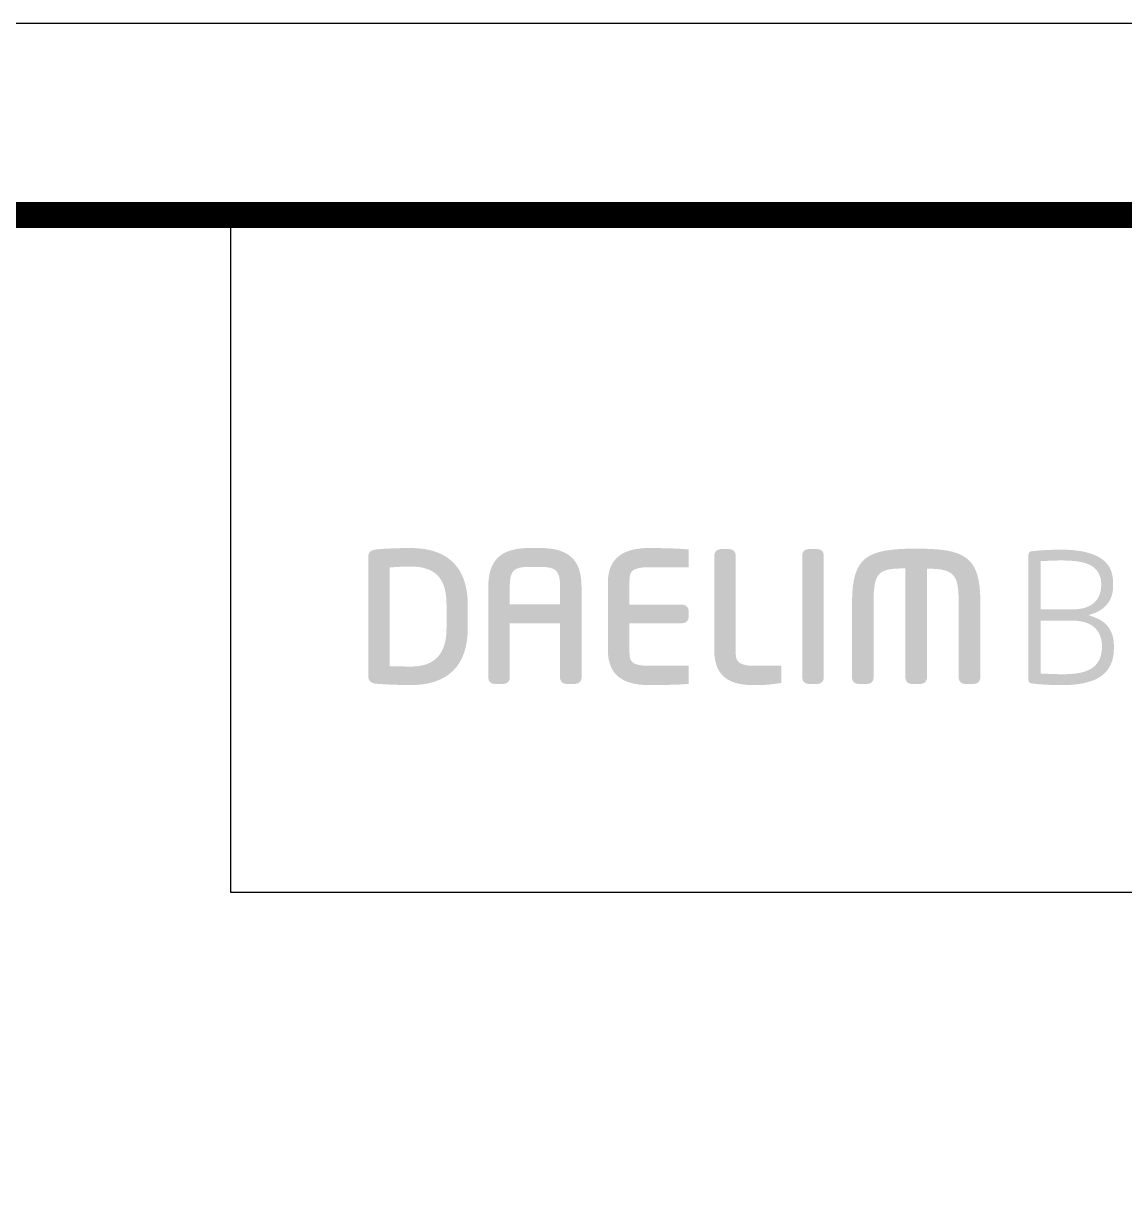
# Model space of a CAD drawing. Header units: millimetres. Extents: x 6283 to 9538, y -1821 to 564.
# Drawn here: x 8905.1 to 9223.5, y 224.3 to 564.5 of the extents above; entities that cross this region are included whole.
import ezdxf

# ---------------------------------------------------------------- set-up
doc = ezdxf.new("R2010")
doc.units = ezdxf.units.MM

msp = doc.modelspace()

# ---------------------------------------------------------------- hatches: boundary and pattern name
h = msp.add_hatch(color=5)
edge = h.paths.add_edge_path()
edge.add_spline(control_points=[(9033.56, 396.38), (9033.56, 407.09), (9027.85, 412.77), (9017.04, 412.77)], knot_values=[7, 7, 7, 7, 8, 8, 8, 8], degree=3, periodic=0)
edge.add_spline(control_points=[(9017.04, 412.77), (9013.08, 412.77), (9008.07, 412.53), (9006.44, 412.26)], knot_values=[0, 0, 0, 0, 1, 1, 1, 1], degree=3, periodic=0)
edge.add_spline(control_points=[(9006.44, 412.26), (9005.42, 412.08), (9004.76, 411.33), (9004.76, 410.31), (9004.76, 410.31), (9004.76, 375.63), (9004.76, 375.63)], knot_values=[1, 1, 1, 1, 2, 2, 2, 3, 3, 3, 3], degree=3, periodic=0)
edge.add_spline(control_points=[(9004.76, 375.63), (9004.76, 374.55), (9005.42, 373.83), (9006.5, 373.59)], knot_values=[3, 3, 3, 3, 4, 4, 4, 4], degree=3, periodic=0)
edge.add_spline(control_points=[(9006.5, 373.59), (9008.07, 373.39), (9013.05, 373.13), (9017.04, 373.13)], knot_values=[4, 4, 4, 4, 5, 5, 5, 5], degree=3, periodic=0)
edge.add_spline(control_points=[(9017.04, 373.13), (9027.85, 373.13), (9033.56, 378.8), (9033.56, 389.54), (9033.56, 389.54), (9033.56, 396.38), (9033.56, 396.38)], knot_values=[5, 5, 5, 5, 6, 6, 6, 7, 7, 7, 7], degree=3, periodic=0)
edge = h.paths.add_edge_path(flags=16)
edge.add_spline(control_points=[(9017.01, 407.42), (9024.21, 407.42), (9027.42, 404), (9027.42, 396.38), (9027.42, 396.38), (9027.42, 394.67), (9027.42, 392.96)], knot_values=[4, 4, 4, 4, 5, 5, 5, 5.5, 5.5, 5.5, 5.5], degree=3, periodic=0)
edge.add_spline(control_points=[(9027.42, 392.96), (9027.42, 391.25), (9027.42, 389.54), (9027.42, 389.54)], knot_values=[5.5, 5.5, 5.5, 5.5, 6, 6, 6, 6], degree=3, periodic=0)
edge.add_spline(control_points=[(9027.42, 389.54), (9027.42, 382.1), (9024.01, 378.47), (9017.04, 378.47)], knot_values=[0, 0, 0, 0, 1, 1, 1, 1], degree=3, periodic=0)
edge.add_spline(control_points=[(9017.04, 378.47), (9017.04, 378.47), (9012.25, 378.55), (9011.01, 378.6), (9011.01, 378.6), (9011.01, 407.13), (9011.01, 407.13)], knot_values=[1.00001, 1.00001, 1.00001, 1.00001, 2, 2, 2, 3, 3, 3, 3], degree=3, periodic=0)
edge.add_spline(control_points=[(9011.01, 407.13), (9013.51, 407.39), (9017.01, 407.42), (9017.01, 407.42)], knot_values=[3, 3, 3, 3, 4, 4, 4, 4], degree=3, periodic=0)
h = msp.add_hatch(color=5)
edge = h.paths.add_edge_path()
edge.add_spline(control_points=[(9066.47, 401.6), (9066.47, 409.32), (9062.75, 412.77), (9054.47, 412.77)], knot_values=[13, 13, 13, 13, 14, 14, 14, 14], degree=3, periodic=0)
edge.add_spline(control_points=[(9054.47, 412.77), (9054.47, 412.77), (9051.45, 412.77), (9051.45, 412.77)], knot_values=[0.00001, 0.00001, 0.00001, 0.00001, 1, 1, 1, 1], degree=3, periodic=0)
edge.add_spline(control_points=[(9051.45, 412.77), (9043.18, 412.77), (9039.52, 409.32), (9039.52, 401.6), (9039.52, 401.6), (9039.52, 375.17), (9039.52, 375.17)], knot_values=[1, 1, 1, 1, 2, 2, 2, 3, 3, 3, 3], degree=3, periodic=0)
edge.add_spline(control_points=[(9039.52, 375.17), (9039.52, 374.24), (9040.24, 373.48), (9041.17, 373.48)], knot_values=[3, 3, 3, 3, 4, 4, 4, 4], degree=3, periodic=0)
edge.add_spline(control_points=[(9041.17, 373.48), (9041.17, 373.48), (9044.06, 373.48), (9044.06, 373.48)], knot_values=[4.00001, 4.00001, 4.00001, 4.00001, 5, 5, 5, 5], degree=3, periodic=0)
edge.add_spline(control_points=[(9044.06, 373.48), (9045.03, 373.48), (9045.71, 374.39), (9045.71, 375.17), (9045.71, 375.17), (9045.71, 378.97), (9045.71, 382.85)], knot_values=[5, 5, 5, 5, 6, 6, 6, 6.5, 6.5, 6.5, 6.5], degree=3, periodic=0)
edge.add_spline(control_points=[(9045.71, 382.85), (9045.71, 386.73), (9045.71, 390.69), (9045.71, 391), (9045.71, 391), (9060.28, 391), (9060.28, 391)], knot_values=[6.5, 6.5, 6.5, 6.5, 7, 7, 7, 8, 8, 8, 8], degree=3, periodic=0)
edge.add_spline(control_points=[(9060.28, 391), (9060.28, 390.38), (9060.28, 375.17), (9060.28, 375.17)], knot_values=[8, 8, 8, 8, 9, 9, 9, 9], degree=3, periodic=0)
edge.add_spline(control_points=[(9060.28, 375.17), (9060.28, 374.21), (9061.03, 373.48), (9061.92, 373.48)], knot_values=[9, 9, 9, 9, 10, 10, 10, 10], degree=3, periodic=0)
edge.add_spline(control_points=[(9061.92, 373.48), (9061.92, 373.48), (9064.82, 373.48), (9064.82, 373.48)], knot_values=[10.00001, 10.00001, 10.00001, 10.00001, 11, 11, 11, 11], degree=3, periodic=0)
edge.add_spline(control_points=[(9064.82, 373.48), (9065.79, 373.48), (9066.47, 374.42), (9066.47, 375.17), (9066.47, 375.17), (9066.47, 401.6), (9066.47, 401.6)], knot_values=[11, 11, 11, 11, 12, 12, 12, 13, 13, 13, 13], degree=3, periodic=0)
edge = h.paths.add_edge_path(flags=16)
edge.add_spline(control_points=[(9045.71, 401.6), (9045.71, 406.5), (9047.1, 407.31), (9051.45, 407.31)], knot_values=[2, 2, 2, 2, 3, 3, 3, 3], degree=3, periodic=0)
edge.add_spline(control_points=[(9051.45, 407.31), (9051.45, 407.31), (9054.47, 407.31), (9054.47, 407.31)], knot_values=[3.00001, 3.00001, 3.00001, 3.00001, 4, 4, 4, 4], degree=3, periodic=0)
edge.add_spline(control_points=[(9054.47, 407.31), (9058.84, 407.31), (9060.28, 406.5), (9060.28, 401.6)], knot_values=[4, 4, 4, 4, 5, 5, 5, 5], degree=3, periodic=0)
edge.add_spline(control_points=[(9060.28, 401.6), (9060.28, 401.6), (9060.28, 396.9), (9060.28, 396.44)], knot_values=[5.00001, 5.00001, 5.00001, 5.00001, 6, 6, 6, 6], degree=3, periodic=0)
edge.add_spline(control_points=[(9060.28, 396.44), (9060.28, 396.44), (9045.71, 396.44), (9045.71, 396.44)], knot_values=[0, 0, 0, 0, 1, 1, 1, 1], degree=3, periodic=0)
edge.add_spline(control_points=[(9045.71, 396.44), (9045.71, 396.9), (9045.71, 401.6), (9045.71, 401.6)], knot_values=[1, 1, 1, 1, 2, 2, 2, 2], degree=3, periodic=0)
h = msp.add_hatch(color=5)
edge = h.paths.add_edge_path()
edge.add_spline(control_points=[(9080.34, 396.38), (9080.34, 396.88), (9080.34, 402.66), (9080.34, 402.66)], knot_values=[14, 14, 14, 14, 15, 15, 15, 15], degree=3, periodic=0)
edge.add_spline(control_points=[(9080.34, 402.66), (9080.34, 405.6), (9080.34, 407.21), (9086.06, 407.21), (9086.06, 407.21), (9088.91, 407.2), (9091.75, 407.2)], knot_values=[15, 15, 15, 15, 16, 16, 16, 16.5, 16.5, 16.5, 16.5], degree=3, periodic=0)
edge.add_spline(control_points=[(9091.75, 407.2), (9094.6, 407.19), (9097.45, 407.18), (9097.45, 407.18), (9097.45, 407.18), (9097.45, 408.47), (9097.45, 409.77)], knot_values=[16.5, 16.5, 16.5, 16.5, 17, 17, 17, 17.5, 17.5, 17.5, 17.5], degree=3, periodic=0)
edge.add_spline(control_points=[(9097.45, 409.77), (9097.45, 411.06), (9097.45, 412.35), (9097.45, 412.35)], knot_values=[17.5, 17.5, 17.5, 17.5, 18, 18, 18, 18], degree=3, periodic=0)
edge.add_spline(control_points=[(9097.45, 412.35), (9097.45, 412.35), (9096.29, 412.46), (9096.29, 412.46)], knot_values=[18.00001, 18.00001, 18.00001, 18.00001, 19, 19, 19, 19], degree=3, periodic=0)
edge.add_spline(control_points=[(9096.29, 412.46), (9093.98, 412.65), (9088.88, 412.77), (9086, 412.77)], knot_values=[19, 19, 19, 19, 20, 20, 20, 20], degree=3, periodic=0)
edge.add_spline(control_points=[(9086, 412.77), (9077.98, 412.77), (9074.1, 409.48), (9074.1, 402.66)], knot_values=[20, 20, 20, 20, 21, 21, 21, 21], degree=3, periodic=0)
edge.add_spline(control_points=[(9074.1, 402.66), (9074.1, 402.66), (9074.1, 383.22), (9074.1, 383.22)], knot_values=[0, 0, 0, 0, 1, 1, 1, 1], degree=3, periodic=0)
edge.add_spline(control_points=[(9074.1, 383.22), (9074.1, 376.42), (9077.98, 373.13), (9086, 373.13)], knot_values=[1, 1, 1, 1, 2, 2, 2, 2], degree=3, periodic=0)
edge.add_spline(control_points=[(9086, 373.13), (9089.55, 373.13), (9094.34, 373.2), (9096.29, 373.39)], knot_values=[2, 2, 2, 2, 3, 3, 3, 3], degree=3, periodic=0)
edge.add_spline(control_points=[(9096.29, 373.39), (9096.29, 373.39), (9097.18, 373.46), (9097.18, 373.46)], knot_values=[3.00001, 3.00001, 3.00001, 3.00001, 3.99999, 3.99999, 3.99999, 3.99999], degree=3, periodic=0)
edge.add_spline(control_points=[(9097.18, 373.46), (9097.18, 373.46), (9097.18, 373.46), (9097.18, 373.46), (9097.18, 373.46), (9097.45, 373.48), (9097.45, 373.48)], knot_values=[3.99999, 3.99999, 3.99999, 3.99999, 4, 4, 4, 4.99999, 4.99999, 4.99999, 4.99999], degree=3, periodic=0)
edge.add_spline(control_points=[(9097.45, 373.48), (9097.45, 373.48), (9097.45, 373.48), (9097.45, 373.48), (9097.45, 373.48), (9097.45, 374.79), (9097.45, 376.09)], knot_values=[4.99999, 4.99999, 4.99999, 4.99999, 5.25, 5.25, 5.25, 5.5, 5.5, 5.5, 5.5], degree=3, periodic=0)
edge.add_spline(control_points=[(9097.45, 376.09), (9097.45, 377.4), (9097.45, 378.7), (9097.45, 378.7), (9097.45, 378.7), (9086.06, 378.7), (9086.06, 378.7)], knot_values=[5.5, 5.5, 5.5, 5.5, 6, 6, 6, 7, 7, 7, 7], degree=3, periodic=0)
edge.add_spline(control_points=[(9086.06, 378.7), (9080.34, 378.7), (9080.34, 380.3), (9080.34, 383.22), (9080.34, 383.22), (9080.34, 390.45), (9080.34, 391.02)], knot_values=[7, 7, 7, 7, 8, 8, 8, 9, 9, 9, 9], degree=3, periodic=0)
edge.add_spline(control_points=[(9080.34, 391.02), (9080.9, 391.02), (9095.71, 391.02), (9095.71, 391.02)], knot_values=[9, 9, 9, 9, 10, 10, 10, 10], degree=3, periodic=0)
edge.add_spline(control_points=[(9095.71, 391.02), (9096.63, 391.02), (9097.45, 391.75), (9097.45, 392.69)], knot_values=[10, 10, 10, 10, 11, 11, 11, 11], degree=3, periodic=0)
edge.add_spline(control_points=[(9097.45, 392.69), (9097.45, 392.69), (9097.45, 394.62), (9097.45, 394.62)], knot_values=[11.00001, 11.00001, 11.00001, 11.00001, 12, 12, 12, 12], degree=3, periodic=0)
edge.add_spline(control_points=[(9097.45, 394.62), (9097.45, 395.59), (9096.63, 396.38), (9095.71, 396.38), (9095.71, 396.38), (9080.9, 396.38), (9080.34, 396.38)], knot_values=[12, 12, 12, 12, 13, 13, 13, 14, 14, 14, 14], degree=3, periodic=0)
h = msp.add_hatch(color=5)
edge = h.paths.add_edge_path()
edge.add_spline(control_points=[(9116.39, 378.7), (9111.08, 378.7), (9111.08, 380.72), (9111.08, 382.66), (9111.08, 382.66), (9111.08, 410.68), (9111.08, 410.68)], knot_values=[9, 9, 9, 9, 10, 10, 10, 11, 11, 11, 11], degree=3, periodic=0)
edge.add_spline(control_points=[(9111.08, 410.68), (9111.08, 411.62), (9110.28, 412.44), (9109.33, 412.44)], knot_values=[11, 11, 11, 11, 12, 12, 12, 12], degree=3, periodic=0)
edge.add_spline(control_points=[(9109.33, 412.44), (9109.33, 412.44), (9106.67, 412.44), (9106.67, 412.44)], knot_values=[12.00001, 12.00001, 12.00001, 12.00001, 12.99999, 12.99999, 12.99999, 12.99999], degree=3, periodic=0)
edge.add_spline(control_points=[(9106.67, 412.44), (9105.71, 412.44), (9104.87, 411.62), (9104.87, 410.68), (9104.87, 410.68), (9104.87, 383.22), (9104.87, 383.22)], knot_values=[0, 0, 0, 0, 1, 1, 1, 2, 2, 2, 2], degree=3, periodic=0)
edge.add_spline(control_points=[(9104.87, 383.22), (9104.87, 374.27), (9111.03, 373.13), (9116.34, 373.13)], knot_values=[2, 2, 2, 2, 3, 3, 3, 3], degree=3, periodic=0)
edge.add_spline(control_points=[(9116.34, 373.13), (9120.24, 373.13), (9121.19, 373.3), (9122.39, 373.48)], knot_values=[3, 3, 3, 3, 4, 4, 4, 4], degree=3, periodic=0)
edge.add_spline(control_points=[(9122.39, 373.48), (9122.39, 373.48), (9123.07, 373.57), (9123.07, 373.57)], knot_values=[4.00001, 4.00001, 4.00001, 4.00001, 4.99999, 4.99999, 4.99999, 4.99999], degree=3, periodic=0)
edge.add_spline(control_points=[(9123.07, 373.57), (9123.07, 373.57), (9123.07, 373.57), (9123.07, 373.57), (9123.07, 373.57), (9123.94, 373.72), (9123.94, 373.72)], knot_values=[4.99999, 4.99999, 4.99999, 4.99999, 5.499995, 5.499995, 5.499995, 5.99999, 5.99999, 5.99999, 5.99999], degree=3, periodic=0)
edge.add_spline(control_points=[(9123.94, 373.72), (9123.94, 373.72), (9123.94, 373.72), (9123.94, 373.72), (9123.94, 373.72), (9124.25, 373.77), (9124.25, 373.77)], knot_values=[5.99999, 5.99999, 5.99999, 5.99999, 6.499995, 6.499995, 6.499995, 6.99999, 6.99999, 6.99999, 6.99999], degree=3, periodic=0)
edge.add_spline(control_points=[(9124.25, 373.77), (9124.25, 373.77), (9124.25, 373.77), (9124.25, 373.77), (9124.25, 373.77), (9124.25, 375), (9124.25, 376.24)], knot_values=[6.99999, 6.99999, 6.99999, 6.99999, 7.25, 7.25, 7.25, 7.5, 7.5, 7.5, 7.5], degree=3, periodic=0)
edge.add_spline(control_points=[(9124.25, 376.24), (9124.25, 377.47), (9124.25, 378.7), (9124.25, 378.7), (9124.25, 378.7), (9116.39, 378.7), (9116.39, 378.7)], knot_values=[7.5, 7.5, 7.5, 7.5, 8, 8, 8, 9, 9, 9, 9], degree=3, periodic=0)
h = msp.add_hatch(color=5)
edge = h.paths.add_edge_path()
edge.add_spline(control_points=[(9134.9, 373.48), (9135.9, 373.48), (9136.53, 374.39), (9136.53, 375.17), (9136.53, 375.17), (9136.53, 410.75), (9136.53, 410.75)], knot_values=[4, 4, 4, 4, 5, 5, 5, 6, 6, 6, 6], degree=3, periodic=0)
edge.add_spline(control_points=[(9136.53, 410.75), (9136.53, 411.67), (9135.82, 412.44), (9134.9, 412.44)], knot_values=[6, 6, 6, 6, 7, 7, 7, 7], degree=3, periodic=0)
edge.add_spline(control_points=[(9134.9, 412.44), (9134.9, 412.44), (9132.01, 412.44), (9132.01, 412.44)], knot_values=[7.00001, 7.00001, 7.00001, 7.00001, 7.99999, 7.99999, 7.99999, 7.99999], degree=3, periodic=0)
edge.add_spline(control_points=[(9132.01, 412.44), (9130.96, 412.44), (9130.33, 411.58), (9130.33, 410.75), (9130.33, 410.75), (9130.33, 375.17), (9130.33, 375.17)], knot_values=[0, 0, 0, 0, 1, 1, 1, 2, 2, 2, 2], degree=3, periodic=0)
edge.add_spline(control_points=[(9130.33, 375.17), (9130.33, 374.21), (9131.11, 373.48), (9132.01, 373.48)], knot_values=[2, 2, 2, 2, 3, 3, 3, 3], degree=3, periodic=0)
edge.add_spline(control_points=[(9132.01, 373.48), (9132.01, 373.48), (9134.9, 373.48), (9134.9, 373.48)], knot_values=[3.00001, 3.00001, 3.00001, 3.00001, 4, 4, 4, 4], degree=3, periodic=0)
h = msp.add_hatch(color=5)
edge = h.paths.add_edge_path()
edge.add_spline(control_points=[(9150.94, 396.55), (9150.94, 405.92), (9152.23, 406.84), (9160.18, 406.88)], knot_values=[5, 5, 5, 5, 6, 6, 6, 6], degree=3, periodic=0)
edge.add_spline(control_points=[(9160.18, 406.88), (9160.18, 406.32), (9160.18, 375.17), (9160.18, 375.17)], knot_values=[6, 6, 6, 6, 7, 7, 7, 7], degree=3, periodic=0)
edge.add_spline(control_points=[(9160.18, 375.17), (9160.18, 374.19), (9160.91, 373.48), (9161.84, 373.48)], knot_values=[7, 7, 7, 7, 8, 8, 8, 8], degree=3, periodic=0)
edge.add_spline(control_points=[(9161.84, 373.48), (9161.84, 373.48), (9164.72, 373.48), (9164.72, 373.48)], knot_values=[8.00001, 8.00001, 8.00001, 8.00001, 9, 9, 9, 9], degree=3, periodic=0)
edge.add_spline(control_points=[(9164.72, 373.48), (9165.77, 373.48), (9166.38, 374.39), (9166.38, 375.17), (9166.38, 375.17), (9166.38, 406.2), (9166.38, 406.82)], knot_values=[9, 9, 9, 9, 10, 10, 10, 11, 11, 11, 11], degree=3, periodic=0)
edge.add_spline(control_points=[(9166.38, 406.82), (9170.1, 406.79), (9172.47, 406.41), (9173.79, 405.09)], knot_values=[11, 11, 11, 11, 12, 12, 12, 12], degree=3, periodic=0)
edge.add_spline(control_points=[(9173.79, 405.09), (9175.33, 403.61), (9175.57, 400.83), (9175.57, 396.55), (9175.57, 396.55), (9175.57, 375.17), (9175.57, 375.17)], knot_values=[12, 12, 12, 12, 13, 13, 13, 14, 14, 14, 14], degree=3, periodic=0)
edge.add_spline(control_points=[(9175.57, 375.17), (9175.57, 374.24), (9176.34, 373.48), (9177.24, 373.48)], knot_values=[14, 14, 14, 14, 15, 15, 15, 15], degree=3, periodic=0)
edge.add_spline(control_points=[(9177.24, 373.48), (9177.24, 373.48), (9180.19, 373.48), (9180.19, 373.48)], knot_values=[15.00001, 15.00001, 15.00001, 15.00001, 16, 16, 16, 16], degree=3, periodic=0)
edge.add_spline(control_points=[(9180.19, 373.48), (9181.14, 373.48), (9181.83, 374.42), (9181.83, 375.17), (9181.83, 375.17), (9181.83, 397.05), (9181.83, 397.05)], knot_values=[16, 16, 16, 16, 17, 17, 17, 18, 18, 18, 18], degree=3, periodic=0)
edge.add_spline(control_points=[(9181.83, 397.05), (9181.83, 410.34), (9177.43, 412.59), (9163.29, 412.59)], knot_values=[18, 18, 18, 18, 19, 19, 19, 19], degree=3, periodic=0)
edge.add_spline(control_points=[(9163.29, 412.59), (9149.14, 412.59), (9144.72, 410.34), (9144.72, 397.05)], knot_values=[19, 19, 19, 19, 20, 20, 20, 20], degree=3, periodic=0)
edge.add_spline(control_points=[(9144.72, 397.05), (9144.72, 397.05), (9144.72, 375.17), (9144.72, 375.17)], knot_values=[0, 0, 0, 0, 1, 1, 1, 1], degree=3, periodic=0)
edge.add_spline(control_points=[(9144.72, 375.17), (9144.72, 374.21), (9145.47, 373.48), (9146.42, 373.48)], knot_values=[1, 1, 1, 1, 2, 2, 2, 2], degree=3, periodic=0)
edge.add_spline(control_points=[(9146.42, 373.48), (9146.42, 373.48), (9149.31, 373.48), (9149.31, 373.48)], knot_values=[2.00001, 2.00001, 2.00001, 2.00001, 3, 3, 3, 3], degree=3, periodic=0)
edge.add_spline(control_points=[(9149.31, 373.48), (9150.35, 373.48), (9150.94, 374.39), (9150.94, 375.17), (9150.94, 375.17), (9150.94, 396.55), (9150.94, 396.55)], knot_values=[3, 3, 3, 3, 4, 4, 4, 5, 5, 5, 5], degree=3, periodic=0)
h = msp.add_hatch(color=5)
edge = h.paths.add_edge_path()
edge.add_spline(control_points=[(9220.23, 402.64), (9220.23, 406.48), (9218.64, 408.75), (9215.97, 410.22)], knot_values=[4, 4, 4, 4, 5, 5, 5, 5], degree=3, periodic=0)
edge.add_spline(control_points=[(9215.97, 410.22), (9213.28, 411.72), (9209.46, 412.29), (9205.28, 412.29)], knot_values=[5, 5, 5, 5, 6, 6, 6, 6], degree=3, periodic=0)
edge.add_spline(control_points=[(9205.28, 412.29), (9201.81, 412.29), (9198.59, 412.08), (9196.78, 411.84)], knot_values=[6, 6, 6, 6, 7, 7, 7, 7], degree=3, periodic=0)
edge.add_spline(control_points=[(9196.78, 411.84), (9196.36, 411.82), (9196.14, 411.67), (9195.99, 411.52)], knot_values=[7, 7, 7, 7, 8, 8, 8, 8], degree=3, periodic=0)
edge.add_spline(control_points=[(9195.99, 411.52), (9195.83, 411.39), (9195.73, 411.1), (9195.73, 410.56)], knot_values=[8, 8, 8, 8, 9, 9, 9, 9], degree=3, periodic=0)
edge.add_spline(control_points=[(9195.73, 410.56), (9195.73, 410.56), (9195.73, 374.96), (9195.73, 374.96)], knot_values=[9, 9, 9, 9, 10, 10, 10, 10], degree=3, periodic=0)
edge.add_spline(control_points=[(9195.73, 374.96), (9195.73, 374.34), (9195.83, 374.04), (9195.93, 373.93)], knot_values=[10, 10, 10, 10, 11, 11, 11, 11], degree=3, periodic=0)
edge.add_spline(control_points=[(9195.93, 373.93), (9196.09, 373.83), (9196.31, 373.67), (9196.92, 373.59)], knot_values=[11, 11, 11, 11, 12, 12, 12, 12], degree=3, periodic=0)
edge.add_spline(control_points=[(9196.92, 373.59), (9198.88, 373.3), (9202.04, 373.11), (9205.54, 373.11)], knot_values=[12, 12, 12, 12, 13, 13, 13, 13], degree=3, periodic=0)
edge.add_spline(control_points=[(9205.54, 373.11), (9209.65, 373.09), (9213.46, 373.74), (9216.13, 375.29)], knot_values=[13, 13, 13, 13, 14, 14, 14, 14], degree=3, periodic=0)
edge.add_spline(control_points=[(9216.13, 375.29), (9218.79, 376.94), (9220.46, 379.48), (9220.46, 383.79)], knot_values=[14, 14, 14, 14, 15, 15, 15, 15], degree=3, periodic=0)
edge.add_spline(control_points=[(9220.46, 383.79), (9220.46, 383.79), (9220.46, 384.72), (9220.46, 384.72)], knot_values=[15, 15, 15, 15, 16, 16, 16, 16], degree=3, periodic=0)
edge.add_spline(control_points=[(9220.46, 384.72), (9220.46, 388.53), (9218.4, 391.49), (9214.97, 392.69)], knot_values=[16, 16, 16, 16, 17, 17, 17, 17], degree=3, periodic=0)
edge.add_spline(control_points=[(9214.97, 392.69), (9214.97, 392.69), (9213.18, 393.37), (9213.18, 393.37)], knot_values=[0, 0, 0, 0, 0.999982, 0.999982, 0.999982, 0.999982], degree=3, periodic=0)
edge.add_spline(control_points=[(9213.18, 393.37), (9213.18, 393.37), (9214.97, 393.98), (9214.97, 393.98)], knot_values=[1.000018, 1.000018, 1.000018, 1.000018, 2, 2, 2, 2], degree=3, periodic=0)
edge.add_spline(control_points=[(9214.97, 393.98), (9218.4, 395.39), (9220.23, 398.04), (9220.23, 401.78)], knot_values=[2, 2, 2, 2, 3, 3, 3, 3], degree=3, periodic=0)
edge.add_spline(control_points=[(9220.23, 401.78), (9220.23, 401.78), (9220.23, 402.64), (9220.23, 402.64)], knot_values=[3, 3, 3, 3, 4, 4, 4, 4], degree=3, periodic=0)
edge = h.paths.add_edge_path(flags=16)
edge.add_spline(control_points=[(9199.23, 395), (9199.23, 395), (9199.23, 408.97), (9199.23, 408.97)], knot_values=[8, 8, 8, 8, 9, 9, 9, 9], degree=3, periodic=0)
edge.add_spline(control_points=[(9199.23, 408.97), (9199.23, 408.97), (9199.9, 409), (9199.9, 409)], knot_values=[0, 0, 0, 0, 1, 1, 1, 1], degree=3, periodic=0)
edge.add_spline(control_points=[(9199.9, 409), (9201.4, 409.07), (9203.42, 409.17), (9205.28, 409.17)], knot_values=[1, 1, 1, 1, 2, 2, 2, 2], degree=3, periodic=0)
edge.add_spline(control_points=[(9205.28, 409.17), (9208.59, 409.17), (9211.33, 408.9), (9213.46, 407.9)], knot_values=[2, 2, 2, 2, 3, 3, 3, 3], degree=3, periodic=0)
edge.add_spline(control_points=[(9213.46, 407.9), (9215.51, 406.95), (9216.8, 405.01), (9216.8, 402.27)], knot_values=[3, 3, 3, 3, 4, 4, 4, 4], degree=3, periodic=0)
edge.add_spline(control_points=[(9216.8, 402.27), (9216.8, 402.27), (9216.8, 402.1), (9216.8, 402.1)], knot_values=[4, 4, 4, 4, 5, 5, 5, 5], degree=3, periodic=0)
edge.add_spline(control_points=[(9216.8, 402.1), (9216.8, 400.32), (9216.31, 398.5), (9214.94, 397.14)], knot_values=[5, 5, 5, 5, 6, 6, 6, 6], degree=3, periodic=0)
edge.add_spline(control_points=[(9214.94, 397.14), (9213.59, 395.77), (9211.42, 395), (9208.23, 395)], knot_values=[6, 6, 6, 6, 7, 7, 7, 7], degree=3, periodic=0)
edge.add_spline(control_points=[(9208.23, 395), (9208.23, 395), (9199.23, 395), (9199.23, 395)], knot_values=[7, 7, 7, 7, 8, 8, 8, 8], degree=3, periodic=0)
edge = h.paths.add_edge_path(flags=16)
edge.add_spline(control_points=[(9199.23, 391.77), (9199.23, 391.77), (9208.23, 391.77), (9208.23, 391.77)], knot_values=[5, 5, 5, 5, 6, 6, 6, 6], degree=3, periodic=0)
edge.add_spline(control_points=[(9208.23, 391.77), (9211.47, 391.77), (9213.7, 390.99), (9215.14, 389.51)], knot_values=[6, 6, 6, 6, 7, 7, 7, 7], degree=3, periodic=0)
edge.add_spline(control_points=[(9215.14, 389.51), (9216.54, 388.1), (9217.01, 386.15), (9217.01, 384.3)], knot_values=[7, 7, 7, 7, 8, 8, 8, 8], degree=3, periodic=0)
edge.add_spline(control_points=[(9217.01, 384.3), (9217.01, 384.3), (9217.01, 384.16), (9217.01, 384.16)], knot_values=[8, 8, 8, 8, 9, 9, 9, 9], degree=3, periodic=0)
edge.add_spline(control_points=[(9217.01, 384.16), (9217.01, 381.13), (9215.82, 378.98), (9213.76, 377.77)], knot_values=[0, 0, 0, 0, 1, 1, 1, 1], degree=3, periodic=0)
edge.add_spline(control_points=[(9213.76, 377.77), (9211.68, 376.6), (9208.87, 376.26), (9205.54, 376.26)], knot_values=[1, 1, 1, 1, 2, 2, 2, 2], degree=3, periodic=0)
edge.add_spline(control_points=[(9205.54, 376.26), (9203.63, 376.26), (9201.66, 376.39), (9199.9, 376.44)], knot_values=[2, 2, 2, 2, 3, 3, 3, 3], degree=3, periodic=0)
edge.add_spline(control_points=[(9199.9, 376.44), (9199.9, 376.44), (9199.23, 376.48), (9199.23, 376.48)], knot_values=[3.000017, 3.000017, 3.000017, 3.000017, 4, 4, 4, 4], degree=3, periodic=0)
edge.add_spline(control_points=[(9199.23, 376.48), (9199.23, 376.48), (9199.23, 391.77), (9199.23, 391.77)], knot_values=[4, 4, 4, 4, 5, 5, 5, 5], degree=3, periodic=0)

# ---------------------------------------------------------------- linework, layer by layer
at = {"color": 5, "ltscale": 0.5}
msp.add_line((8965.03, 313.16), (8965.03, 509.1), dxfattribs=at)
at = {"color": 5, "ltscale": 40}
msp.add_line((9485.25, 313.16), (8965.03, 313.16), dxfattribs=at)
at = {"ltscale": 0.5}
msp.add_lwpolyline([(6282.91, -1820.52), (9537.91, -1820.52), (9537.91, 564.48), (6282.91, 564.48)], close=True, dxfattribs=at)
at = {"color": 5, "linetype": 'ByBlock', "lineweight": 200, "const_width": 7.5}
msp.add_lwpolyline([(6335.25, -1718.4), (9485.25, -1718.4), (9485.25, 509.1), (6335.25, 509.1)], close=True, dxfattribs=at)

doc.saveas('drawing.dxf')
